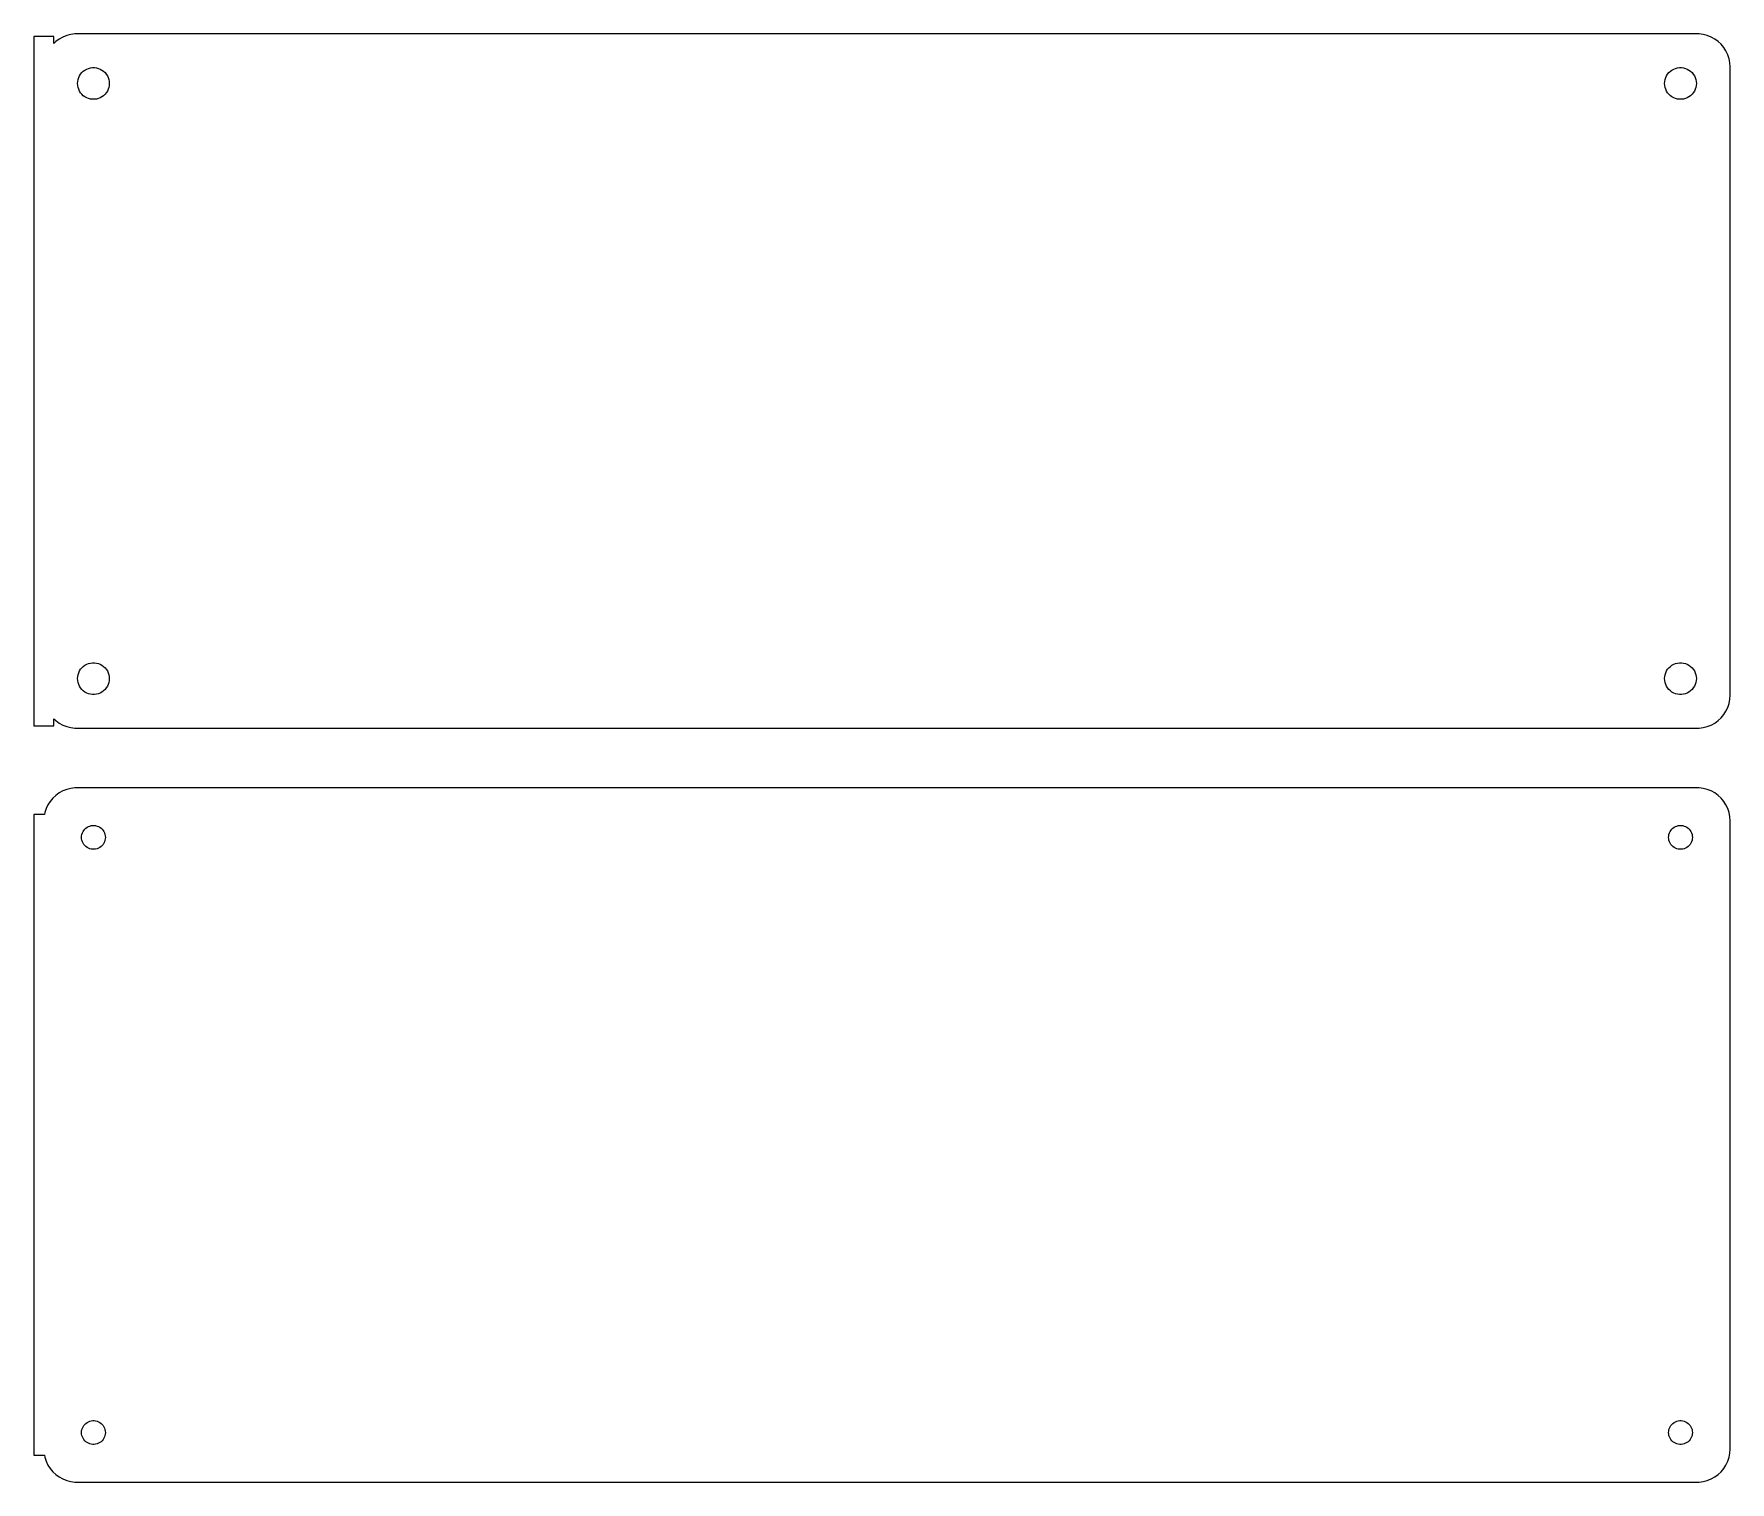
# Model space of a CAD drawing. Header units: metres. Extents: x -129 to 128, y 62 to 280.
import ezdxf

# ---------------------------------------------------------------- set-up
doc = ezdxf.new("R2010")
doc.units = ezdxf.units.M

msp = doc.modelspace()

# ---------------------------------------------------------------- linework, layer by layer
for p, q in [((-126, 280.115), (-129, 280.115)), ((-129, 280.115), (-129, 175.885)), ((-126, 279.059), (-126, 280.115)), ((-125.179, 279.722), (-125.687, 279.353)), ((-124.629, 280.024), (-125.179, 279.722)), ((-124.045, 280.255), (-124.629, 280.024)), ((-123.437, 280.411), (-124.045, 280.255)), ((-122.814, 280.49), (-123.437, 280.411)), ((122.814, 280.49), (-122.814, 280.49)), ((123.437, 280.411), (122.814, 280.49)), ((124.045, 280.255), (123.437, 280.411)), ((124.629, 280.024), (124.045, 280.255)), ((125.179, 279.722), (124.629, 280.024)), ((125.687, 279.353), (125.179, 279.722)), ((-125.687, 279.353), (-126, 279.059)), ((126.145, 278.923), (125.687, 279.353)), ((126.545, 278.439), (126.145, 278.923)), ((126.882, 277.909), (126.545, 278.439)), ((127.149, 277.341), (126.882, 277.909)), ((127.343, 276.743), (127.149, 277.341)), ((-121.942, 274.411), (-121.75, 274.643)), ((-121.75, 274.643), (-121.53, 274.849)), ((-121.53, 274.849), (-121.286, 275.026)), ((-121.286, 275.026), (-121.022, 275.172)), ((-121.022, 275.172), (-120.742, 275.283)), ((-120.742, 275.283), (-120.45, 275.357)), ((-120.45, 275.357), (-120.151, 275.395)), ((-120.151, 275.395), (-119.849, 275.395)), ((-119.849, 275.395), (-119.55, 275.357)), ((-119.55, 275.357), (-119.258, 275.283)), ((-119.258, 275.283), (-118.978, 275.172)), ((-118.978, 275.172), (-118.714, 275.026)), ((-118.714, 275.026), (-118.47, 274.849)), ((-118.47, 274.849), (-118.25, 274.643)), ((-118.25, 274.643), (-118.058, 274.411)), ((118.058, 274.411), (118.25, 274.643)), ((118.25, 274.643), (118.47, 274.849)), ((118.47, 274.849), (118.714, 275.026)), ((118.714, 275.026), (118.978, 275.172)), ((118.978, 275.172), (119.258, 275.283)), ((119.258, 275.283), (119.55, 275.357)), ((119.55, 275.357), (119.849, 275.395)), ((119.849, 275.395), (120.151, 275.395)), ((120.151, 275.395), (120.45, 275.357)), ((120.45, 275.357), (120.742, 275.283)), ((120.742, 275.283), (121.022, 275.172)), ((121.022, 275.172), (121.286, 275.026)), ((121.286, 275.026), (121.53, 274.849)), ((121.53, 274.849), (121.75, 274.643)), ((121.75, 274.643), (121.942, 274.411)), ((127.461, 276.127), (127.343, 276.743)), ((127.5, 275.5), (127.461, 276.127)), ((127.5, 180.5), (127.5, 275.5)), ((-122.4, 273), (-122.381, 273.301)), ((-122.381, 272.699), (-122.4, 273)), ((-122.381, 273.301), (-122.325, 273.597)), ((-122.325, 272.403), (-122.381, 272.699)), ((-122.325, 273.597), (-122.231, 273.883)), ((-122.231, 272.117), (-122.325, 272.403)), ((-122.231, 273.883), (-122.103, 274.156)), ((-122.103, 271.844), (-122.231, 272.117)), ((-122.103, 274.156), (-121.942, 274.411)), ((-118.058, 274.411), (-117.897, 274.156)), ((-117.897, 274.156), (-117.769, 273.883)), ((-117.769, 272.117), (-117.897, 271.844)), ((-117.769, 273.883), (-117.675, 273.597)), ((-117.675, 272.403), (-117.769, 272.117)), ((-117.675, 273.597), (-117.619, 273.301)), ((-117.619, 272.699), (-117.675, 272.403)), ((-117.619, 273.301), (-117.6, 273)), ((-117.6, 273), (-117.619, 272.699)), ((117.6, 273), (117.619, 273.301)), ((117.619, 272.699), (117.6, 273)), ((117.619, 273.301), (117.675, 273.597)), ((117.675, 272.403), (117.619, 272.699)), ((117.675, 273.597), (117.769, 273.883)), ((117.769, 272.117), (117.675, 272.403)), ((117.769, 273.883), (117.897, 274.156)), ((117.897, 271.844), (117.769, 272.117)), ((117.897, 274.156), (118.058, 274.411)), ((121.942, 274.411), (122.103, 274.156)), ((122.103, 274.156), (122.231, 273.883)), ((122.231, 272.117), (122.103, 271.844)), ((122.231, 273.883), (122.325, 273.597)), ((122.325, 272.403), (122.231, 272.117)), ((122.325, 273.597), (122.381, 273.301)), ((122.381, 272.699), (122.325, 272.403)), ((122.381, 273.301), (122.4, 273)), ((122.4, 273), (122.381, 272.699)), ((-121.942, 271.589), (-122.103, 271.844)), ((-121.75, 271.357), (-121.942, 271.589)), ((-121.53, 271.151), (-121.75, 271.357)), ((-121.286, 270.974), (-121.53, 271.151)), ((-121.022, 270.828), (-121.286, 270.974)), ((-120.742, 270.717), (-121.022, 270.828)), ((-120.45, 270.643), (-120.742, 270.717)), ((-120.151, 270.605), (-120.45, 270.643)), ((-119.849, 270.605), (-120.151, 270.605)), ((-119.55, 270.643), (-119.849, 270.605)), ((-119.258, 270.717), (-119.55, 270.643)), ((-118.978, 270.828), (-119.258, 270.717)), ((-118.714, 270.974), (-118.978, 270.828)), ((-118.47, 271.151), (-118.714, 270.974)), ((-118.25, 271.357), (-118.47, 271.151)), ((-118.058, 271.589), (-118.25, 271.357)), ((-117.897, 271.844), (-118.058, 271.589)), ((118.058, 271.589), (117.897, 271.844)), ((118.25, 271.357), (118.058, 271.589)), ((118.47, 271.151), (118.25, 271.357)), ((118.714, 270.974), (118.47, 271.151)), ((118.978, 270.828), (118.714, 270.974)), ((119.258, 270.717), (118.978, 270.828)), ((119.55, 270.643), (119.258, 270.717)), ((119.849, 270.605), (119.55, 270.643)), ((120.151, 270.605), (119.849, 270.605)), ((120.45, 270.643), (120.151, 270.605)), ((120.742, 270.717), (120.45, 270.643)), ((121.022, 270.828), (120.742, 270.717)), ((121.286, 270.974), (121.022, 270.828)), ((121.53, 271.151), (121.286, 270.974)), ((121.75, 271.357), (121.53, 271.151)), ((121.942, 271.589), (121.75, 271.357)), ((122.103, 271.844), (121.942, 271.589)), ((-121.75, 184.643), (-121.53, 184.849)), ((-121.53, 184.849), (-121.286, 185.026)), ((-121.286, 185.026), (-121.022, 185.172)), ((-121.022, 185.172), (-120.742, 185.283)), ((-120.742, 185.283), (-120.45, 185.357)), ((-120.45, 185.357), (-120.151, 185.395)), ((-120.151, 185.395), (-119.849, 185.395)), ((-119.849, 185.395), (-119.55, 185.357)), ((-119.55, 185.357), (-119.258, 185.283)), ((-119.258, 185.283), (-118.978, 185.172)), ((-118.978, 185.172), (-118.714, 185.026)), ((-118.714, 185.026), (-118.47, 184.849)), ((-118.47, 184.849), (-118.25, 184.643)), ((118.25, 184.643), (118.47, 184.849)), ((118.47, 184.849), (118.714, 185.026)), ((118.714, 185.026), (118.978, 185.172)), ((118.978, 185.172), (119.258, 185.283)), ((119.258, 185.283), (119.55, 185.357)), ((119.55, 185.357), (119.849, 185.395)), ((119.849, 185.395), (120.151, 185.395)), ((120.151, 185.395), (120.45, 185.357)), ((120.45, 185.357), (120.742, 185.283)), ((120.742, 185.283), (121.022, 185.172)), ((121.022, 185.172), (121.286, 185.026)), ((121.286, 185.026), (121.53, 184.849)), ((121.53, 184.849), (121.75, 184.643)), ((-122.4, 183), (-122.381, 183.301)), ((-122.381, 182.699), (-122.4, 183)), ((-122.381, 183.301), (-122.325, 183.597)), ((-122.325, 182.403), (-122.381, 182.699)), ((-122.325, 183.597), (-122.231, 183.883)), ((-122.231, 182.117), (-122.325, 182.403)), ((-122.231, 183.883), (-122.103, 184.156)), ((-122.103, 181.844), (-122.231, 182.117)), ((-122.103, 184.156), (-121.942, 184.411)), ((-121.942, 184.411), (-121.75, 184.643)), ((-118.25, 184.643), (-118.058, 184.411)), ((-118.058, 184.411), (-117.897, 184.156)), ((-117.897, 184.156), (-117.769, 183.883)), ((-117.769, 182.117), (-117.897, 181.844)), ((-117.769, 183.883), (-117.675, 183.597)), ((-117.675, 182.403), (-117.769, 182.117)), ((-117.675, 183.597), (-117.619, 183.301)), ((-117.619, 182.699), (-117.675, 182.403)), ((-117.619, 183.301), (-117.6, 183)), ((-117.6, 183), (-117.619, 182.699)), ((117.6, 183), (117.619, 183.301)), ((117.619, 182.699), (117.6, 183)), ((117.619, 183.301), (117.675, 183.597)), ((117.675, 182.403), (117.619, 182.699)), ((117.675, 183.597), (117.769, 183.883)), ((117.769, 182.117), (117.675, 182.403)), ((117.769, 183.883), (117.897, 184.156)), ((117.897, 181.844), (117.769, 182.117)), ((117.897, 184.156), (118.058, 184.411)), ((118.058, 184.411), (118.25, 184.643)), ((121.75, 184.643), (121.942, 184.411)), ((121.942, 184.411), (122.103, 184.156)), ((122.103, 184.156), (122.231, 183.883)), ((122.231, 182.117), (122.103, 181.844)), ((122.231, 183.883), (122.325, 183.597)), ((122.325, 182.403), (122.231, 182.117)), ((122.325, 183.597), (122.381, 183.301)), ((122.381, 182.699), (122.325, 182.403)), ((122.381, 183.301), (122.4, 183)), ((122.4, 183), (122.381, 182.699)), ((-121.942, 181.589), (-122.103, 181.844)), ((-121.75, 181.357), (-121.942, 181.589)), ((-121.53, 181.151), (-121.75, 181.357)), ((-121.286, 180.974), (-121.53, 181.151)), ((-121.022, 180.828), (-121.286, 180.974)), ((-120.742, 180.717), (-121.022, 180.828)), ((-120.45, 180.643), (-120.742, 180.717)), ((-120.151, 180.605), (-120.45, 180.643)), ((-119.849, 180.605), (-120.151, 180.605)), ((-119.55, 180.643), (-119.849, 180.605)), ((-119.258, 180.717), (-119.55, 180.643)), ((-118.978, 180.828), (-119.258, 180.717)), ((-118.714, 180.974), (-118.978, 180.828)), ((-118.47, 181.151), (-118.714, 180.974)), ((-118.25, 181.357), (-118.47, 181.151)), ((-118.058, 181.589), (-118.25, 181.357)), ((-117.897, 181.844), (-118.058, 181.589)), ((118.058, 181.589), (117.897, 181.844)), ((118.25, 181.357), (118.058, 181.589)), ((118.47, 181.151), (118.25, 181.357)), ((118.714, 180.974), (118.47, 181.151)), ((118.978, 180.828), (118.714, 180.974)), ((119.258, 180.717), (118.978, 180.828)), ((119.55, 180.643), (119.258, 180.717)), ((119.849, 180.605), (119.55, 180.643)), ((120.151, 180.605), (119.849, 180.605)), ((120.45, 180.643), (120.151, 180.605)), ((120.742, 180.717), (120.45, 180.643)), ((121.022, 180.828), (120.742, 180.717)), ((121.286, 180.974), (121.022, 180.828)), ((121.53, 181.151), (121.286, 180.974)), ((121.75, 181.357), (121.53, 181.151)), ((121.942, 181.589), (121.75, 181.357)), ((122.103, 181.844), (121.942, 181.589)), ((127.343, 179.257), (127.461, 179.873)), ((127.461, 179.873), (127.5, 180.5)), ((125.687, 176.647), (126.145, 177.077)), ((126.145, 177.077), (126.545, 177.561)), ((126.545, 177.561), (126.882, 178.091)), ((126.882, 178.091), (127.149, 178.659)), ((127.149, 178.659), (127.343, 179.257)), ((-129, 175.885), (-126, 175.885)), ((-126, 175.885), (-126, 176.941)), ((-126, 176.941), (-125.687, 176.647)), ((-125.687, 176.647), (-125.179, 176.278)), ((-125.179, 176.278), (-124.629, 175.976)), ((-124.629, 175.976), (-124.045, 175.745)), ((-124.045, 175.745), (-123.437, 175.589)), ((-123.437, 175.589), (-122.814, 175.51)), ((-122.814, 175.51), (122.814, 175.51)), ((122.814, 175.51), (123.437, 175.589)), ((123.437, 175.589), (124.045, 175.745)), ((124.045, 175.745), (124.629, 175.976)), ((124.629, 175.976), (125.179, 176.278)), ((125.179, 176.278), (125.687, 176.647)), ((-126.545, 164.439), (-126.882, 163.909)), ((-126.145, 164.923), (-126.545, 164.439)), ((-125.687, 165.353), (-126.145, 164.923)), ((-125.179, 165.722), (-125.687, 165.353)), ((-124.629, 166.024), (-125.179, 165.722)), ((-124.045, 166.255), (-124.629, 166.024)), ((-123.437, 166.411), (-124.045, 166.255)), ((-122.814, 166.49), (-123.437, 166.411)), ((122.814, 166.49), (-122.814, 166.49)), ((123.437, 166.411), (122.814, 166.49)), ((124.045, 166.255), (123.437, 166.411)), ((124.629, 166.024), (124.045, 166.255)), ((125.179, 165.722), (124.629, 166.024)), ((125.687, 165.353), (125.179, 165.722)), ((126.145, 164.923), (125.687, 165.353)), ((126.545, 164.439), (126.145, 164.923)), ((126.882, 163.909), (126.545, 164.439)), ((-127.4, 162.444), (-129, 162.444)), ((-129, 162.444), (-129, 65.5558)), ((-127.343, 162.743), (-127.4, 162.444)), ((-127.149, 163.341), (-127.343, 162.743)), ((-126.882, 163.909), (-127.149, 163.341)), ((127.149, 163.341), (126.882, 163.909)), ((127.343, 162.743), (127.149, 163.341)), ((127.461, 162.127), (127.343, 162.743)), ((127.5, 161.5), (127.461, 162.127)), ((-121.8, 159), (-121.786, 159.226)), ((-121.786, 159.226), (-121.743, 159.448)), ((-121.743, 159.448), (-121.674, 159.663)), ((-121.674, 159.663), (-121.577, 159.867)), ((-121.577, 159.867), (-121.456, 160.058)), ((-121.456, 160.058), (-121.312, 160.232)), ((-121.312, 160.232), (-121.147, 160.387)), ((-121.147, 160.387), (-120.964, 160.52)), ((-120.964, 160.52), (-120.766, 160.629)), ((-120.766, 160.629), (-120.556, 160.712)), ((-120.556, 160.712), (-120.337, 160.768)), ((-120.337, 160.768), (-120.113, 160.796)), ((-120.113, 160.796), (-119.887, 160.796)), ((-119.887, 160.796), (-119.663, 160.768)), ((-119.663, 160.768), (-119.444, 160.712)), ((-119.444, 160.712), (-119.234, 160.629)), ((-119.234, 160.629), (-119.036, 160.52)), ((-119.036, 160.52), (-118.853, 160.387)), ((-118.853, 160.387), (-118.688, 160.232)), ((-118.688, 160.232), (-118.544, 160.058)), ((-118.544, 160.058), (-118.423, 159.867)), ((-118.423, 159.867), (-118.326, 159.663)), ((-118.326, 159.663), (-118.257, 159.448)), ((-118.257, 159.448), (-118.214, 159.226)), ((-118.214, 159.226), (-118.2, 159)), ((118.2, 159), (118.214, 159.226)), ((118.214, 159.226), (118.257, 159.448)), ((118.257, 159.448), (118.326, 159.663)), ((118.326, 159.663), (118.423, 159.867)), ((118.423, 159.867), (118.544, 160.058)), ((118.544, 160.058), (118.688, 160.232)), ((118.688, 160.232), (118.853, 160.387)), ((118.853, 160.387), (119.036, 160.52)), ((119.036, 160.52), (119.234, 160.629)), ((119.234, 160.629), (119.444, 160.712)), ((119.444, 160.712), (119.663, 160.768)), ((119.663, 160.768), (119.887, 160.796)), ((119.887, 160.796), (120.113, 160.796)), ((120.113, 160.796), (120.337, 160.768)), ((120.337, 160.768), (120.556, 160.712)), ((120.556, 160.712), (120.766, 160.629)), ((120.766, 160.629), (120.964, 160.52)), ((120.964, 160.52), (121.147, 160.387)), ((121.147, 160.387), (121.312, 160.232)), ((121.312, 160.232), (121.456, 160.058)), ((121.456, 160.058), (121.577, 159.867)), ((121.577, 159.867), (121.674, 159.663)), ((121.674, 159.663), (121.743, 159.448)), ((121.743, 159.448), (121.786, 159.226)), ((121.786, 159.226), (121.8, 159)), ((127.5, 66.5), (127.5, 161.5)), ((-121.786, 158.774), (-121.8, 159)), ((-121.743, 158.552), (-121.786, 158.774)), ((-121.674, 158.337), (-121.743, 158.552)), ((-121.577, 158.133), (-121.674, 158.337)), ((-121.456, 157.942), (-121.577, 158.133)), ((-121.312, 157.768), (-121.456, 157.942)), ((-121.147, 157.613), (-121.312, 157.768)), ((-120.964, 157.48), (-121.147, 157.613)), ((-120.766, 157.371), (-120.964, 157.48)), ((-120.556, 157.288), (-120.766, 157.371)), ((-120.337, 157.232), (-120.556, 157.288)), ((-120.113, 157.204), (-120.337, 157.232)), ((-119.887, 157.204), (-120.113, 157.204)), ((-119.663, 157.232), (-119.887, 157.204)), ((-119.444, 157.288), (-119.663, 157.232)), ((-119.234, 157.371), (-119.444, 157.288)), ((-119.036, 157.48), (-119.234, 157.371)), ((-118.853, 157.613), (-119.036, 157.48)), ((-118.688, 157.768), (-118.853, 157.613)), ((-118.544, 157.942), (-118.688, 157.768)), ((-118.423, 158.133), (-118.544, 157.942)), ((-118.326, 158.337), (-118.423, 158.133)), ((-118.257, 158.552), (-118.326, 158.337)), ((-118.214, 158.774), (-118.257, 158.552)), ((-118.2, 159), (-118.214, 158.774)), ((118.214, 158.774), (118.2, 159)), ((118.257, 158.552), (118.214, 158.774)), ((118.326, 158.337), (118.257, 158.552)), ((118.423, 158.133), (118.326, 158.337)), ((118.544, 157.942), (118.423, 158.133)), ((118.688, 157.768), (118.544, 157.942)), ((118.853, 157.613), (118.688, 157.768)), ((119.036, 157.48), (118.853, 157.613)), ((119.234, 157.371), (119.036, 157.48)), ((119.444, 157.288), (119.234, 157.371)), ((119.663, 157.232), (119.444, 157.288)), ((119.887, 157.204), (119.663, 157.232)), ((120.113, 157.204), (119.887, 157.204)), ((120.337, 157.232), (120.113, 157.204)), ((120.556, 157.288), (120.337, 157.232)), ((120.766, 157.371), (120.556, 157.288)), ((120.964, 157.48), (120.766, 157.371)), ((121.147, 157.613), (120.964, 157.48)), ((121.312, 157.768), (121.147, 157.613)), ((121.456, 157.942), (121.312, 157.768)), ((121.577, 158.133), (121.456, 157.942)), ((121.674, 158.337), (121.577, 158.133)), ((121.743, 158.552), (121.674, 158.337)), ((121.786, 158.774), (121.743, 158.552)), ((121.8, 159), (121.786, 158.774)), ((-121.786, 69.2256), (-121.743, 69.4476)), ((-121.743, 69.4476), (-121.674, 69.6626)), ((-121.674, 69.6626), (-121.577, 69.8672)), ((-121.577, 69.8672), (-121.456, 70.058)), ((-121.456, 70.058), (-121.312, 70.2322)), ((-121.312, 70.2322), (-121.147, 70.3869)), ((-121.147, 70.3869), (-120.964, 70.5198)), ((-120.964, 70.5198), (-120.766, 70.6287)), ((-120.766, 70.6287), (-120.556, 70.7119)), ((-120.556, 70.7119), (-120.337, 70.7681)), ((-120.337, 70.7681), (-120.113, 70.7964)), ((-120.113, 70.7964), (-119.887, 70.7964)), ((-119.887, 70.7964), (-119.663, 70.7681)), ((-119.663, 70.7681), (-119.444, 70.7119)), ((-119.444, 70.7119), (-119.234, 70.6287)), ((-119.234, 70.6287), (-119.036, 70.5198)), ((-119.036, 70.5198), (-118.853, 70.3869)), ((-118.853, 70.3869), (-118.688, 70.2322)), ((-118.688, 70.2322), (-118.544, 70.058)), ((-118.544, 70.058), (-118.423, 69.8672)), ((-118.423, 69.8672), (-118.326, 69.6626)), ((-118.326, 69.6626), (-118.257, 69.4476)), ((-118.257, 69.4476), (-118.214, 69.2256)), ((118.214, 69.2256), (118.257, 69.4476)), ((118.257, 69.4476), (118.326, 69.6626)), ((118.326, 69.6626), (118.423, 69.8672)), ((118.423, 69.8672), (118.544, 70.058)), ((118.544, 70.058), (118.688, 70.2322)), ((118.688, 70.2322), (118.853, 70.3869)), ((118.853, 70.3869), (119.036, 70.5198)), ((119.036, 70.5198), (119.234, 70.6287)), ((119.234, 70.6287), (119.444, 70.7119)), ((119.444, 70.7119), (119.663, 70.7681)), ((119.663, 70.7681), (119.887, 70.7964)), ((119.887, 70.7964), (120.113, 70.7964)), ((120.113, 70.7964), (120.337, 70.7681)), ((120.337, 70.7681), (120.556, 70.7119)), ((120.556, 70.7119), (120.766, 70.6287)), ((120.766, 70.6287), (120.964, 70.5198)), ((120.964, 70.5198), (121.147, 70.3869)), ((121.147, 70.3869), (121.312, 70.2322)), ((121.312, 70.2322), (121.456, 70.058)), ((121.456, 70.058), (121.577, 69.8672)), ((121.577, 69.8672), (121.674, 69.6626)), ((121.674, 69.6626), (121.743, 69.4476)), ((121.743, 69.4476), (121.786, 69.2256)), ((-121.8, 69), (-121.786, 69.2256)), ((-121.786, 68.7744), (-121.8, 69)), ((-121.743, 68.5524), (-121.786, 68.7744)), ((-121.674, 68.3374), (-121.743, 68.5524)), ((-121.577, 68.1328), (-121.674, 68.3374)), ((-121.456, 67.942), (-121.577, 68.1328)), ((-121.312, 67.7678), (-121.456, 67.942)), ((-121.147, 67.6131), (-121.312, 67.7678)), ((-120.964, 67.4802), (-121.147, 67.6131)), ((-120.766, 67.3713), (-120.964, 67.4802)), ((-120.556, 67.2881), (-120.766, 67.3713)), ((-120.337, 67.2319), (-120.556, 67.2881)), ((-120.113, 67.2036), (-120.337, 67.2319)), ((-119.887, 67.2036), (-120.113, 67.2036)), ((-119.663, 67.2319), (-119.887, 67.2036)), ((-119.444, 67.2881), (-119.663, 67.2319)), ((-119.234, 67.3713), (-119.444, 67.2881)), ((-119.036, 67.4802), (-119.234, 67.3713)), ((-118.853, 67.6131), (-119.036, 67.4802)), ((-118.688, 67.7678), (-118.853, 67.6131)), ((-118.544, 67.942), (-118.688, 67.7678)), ((-118.423, 68.1328), (-118.544, 67.942)), ((-118.326, 68.3374), (-118.423, 68.1328)), ((-118.257, 68.5524), (-118.326, 68.3374)), ((-118.214, 68.7744), (-118.257, 68.5524)), ((-118.214, 69.2256), (-118.2, 69)), ((-118.2, 69), (-118.214, 68.7744)), ((118.2, 69), (118.214, 69.2256)), ((118.214, 68.7744), (118.2, 69)), ((118.257, 68.5524), (118.214, 68.7744)), ((118.326, 68.3374), (118.257, 68.5524)), ((118.423, 68.1328), (118.326, 68.3374)), ((118.544, 67.942), (118.423, 68.1328)), ((118.688, 67.7678), (118.544, 67.942)), ((118.853, 67.6131), (118.688, 67.7678)), ((119.036, 67.4802), (118.853, 67.6131)), ((119.234, 67.3713), (119.036, 67.4802)), ((119.444, 67.2881), (119.234, 67.3713)), ((119.663, 67.2319), (119.444, 67.2881)), ((119.887, 67.2036), (119.663, 67.2319)), ((120.113, 67.2036), (119.887, 67.2036)), ((120.337, 67.2319), (120.113, 67.2036)), ((120.556, 67.2881), (120.337, 67.2319)), ((120.766, 67.3713), (120.556, 67.2881)), ((120.964, 67.4802), (120.766, 67.3713)), ((121.147, 67.6131), (120.964, 67.4802)), ((121.312, 67.7678), (121.147, 67.6131)), ((121.456, 67.942), (121.312, 67.7678)), ((121.577, 68.1328), (121.456, 67.942)), ((121.674, 68.3374), (121.577, 68.1328)), ((121.743, 68.5524), (121.674, 68.3374)), ((121.786, 68.7744), (121.743, 68.5524)), ((121.786, 69.2256), (121.8, 69)), ((121.8, 69), (121.786, 68.7744)), ((-129, 65.5558), (-127.4, 65.5558)), ((-127.4, 65.5558), (-127.343, 65.2566)), ((-127.343, 65.2566), (-127.149, 64.6594)), ((-127.149, 64.6594), (-126.882, 64.0912)), ((126.882, 64.0912), (127.149, 64.6594)), ((127.149, 64.6594), (127.343, 65.2566)), ((127.343, 65.2566), (127.461, 65.8733)), ((127.461, 65.8733), (127.5, 66.5)), ((-126.882, 64.0912), (-126.545, 63.5611)), ((-126.545, 63.5611), (-126.145, 63.0773)), ((-126.145, 63.0773), (-125.687, 62.6474)), ((-125.687, 62.6474), (-125.179, 62.2784)), ((-125.179, 62.2784), (-124.629, 61.9759)), ((-124.629, 61.9759), (-124.045, 61.7447)), ((-124.045, 61.7447), (-123.437, 61.5886)), ((-123.437, 61.5886), (-122.814, 61.5099)), ((122.814, 61.5099), (123.437, 61.5886)), ((123.437, 61.5886), (124.045, 61.7447)), ((124.045, 61.7447), (124.629, 61.9759)), ((124.629, 61.9759), (125.179, 62.2784)), ((125.179, 62.2784), (125.687, 62.6474)), ((125.687, 62.6474), (126.145, 63.0773)), ((126.145, 63.0773), (126.545, 63.5611)), ((126.545, 63.5611), (126.882, 64.0912)), ((-122.814, 61.5099), (122.814, 61.5099))]:
    msp.add_line(p, q)

doc.saveas('drawing.dxf')
